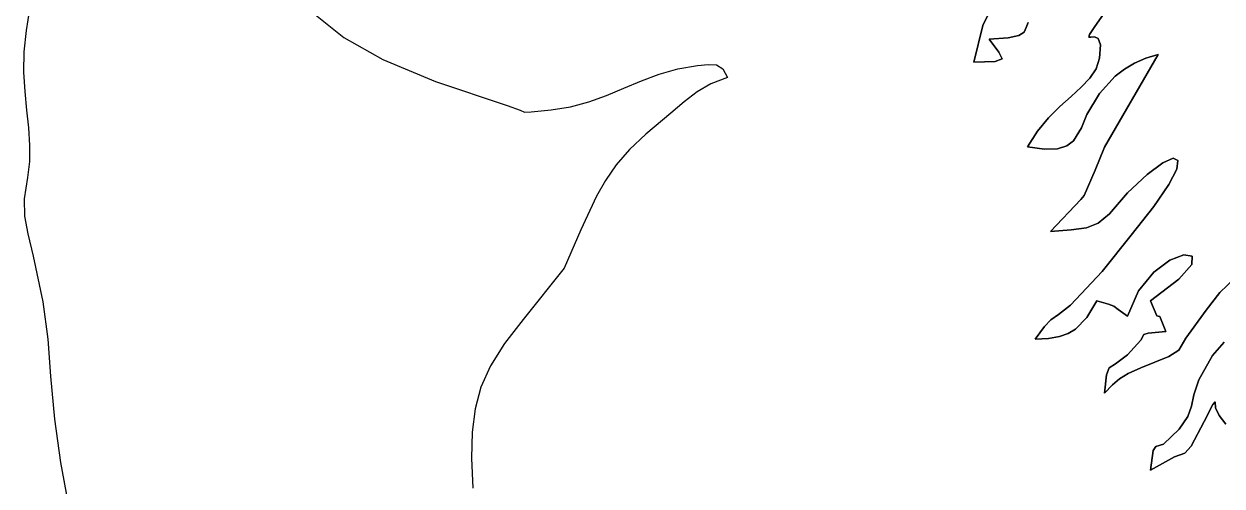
# Model space of a CAD drawing. Extents: x -7.8 to 4, y -2.2 to 5.8.
# Drawn here: x -6.3528 to -5.9795, y 4.3097 to 4.4536 of the extents above; entities that cross this region are included whole.
import ezdxf

# ---------------------------------------------------------------- set-up
doc = ezdxf.new("R2010")
doc.units = 0
doc.layers.add('LAYER_1', color=7, linetype='CONTINUOUS')

msp = doc.modelspace()

# ---------------------------------------------------------------- linework, layer by layer
at = {"layer": 'LAYER_1'}
for points in [[(-6.33896, 4.30467), (-6.34125, 4.31707), (-6.34317, 4.33048), (-6.34439, 4.34391), (-6.34527, 4.3554), (-6.34674, 4.36712), (-6.34976, 4.38128), (-6.35151, 4.38826), (-6.3525, 4.39374), (-6.35257, 4.39912), (-6.35158, 4.40578), (-6.35095, 4.41077), (-6.35093, 4.41592), (-6.3513, 4.42126), (-6.35187, 4.4268), (-6.35243, 4.43258), (-6.35277, 4.43863), (-6.3527, 4.44496), (-6.35202, 4.45162), (-6.35046, 4.46164)], [(-5.97538, 4.3746), (-5.98015, 4.37), (-5.98446, 4.3645), (-5.99076, 4.35581), (-5.99298, 4.35205), (-5.99601, 4.35001), (-6.00477, 4.34647), (-6.00873, 4.34472), (-6.01141, 4.34313), (-6.01361, 4.34125), (-6.01612, 4.33865), (-6.01553, 4.34433), (-6.01464, 4.34653), (-6.01269, 4.34779), (-6.00891, 4.35062), (-6.00478, 4.3551), (-6.00385, 4.35688), (-6.00245, 4.35734), (-5.99695, 4.35783), (-5.99887, 4.36256), (-5.99935, 4.36262), (-5.99982, 4.36267), (-6.00174, 4.36741), (-5.99292, 4.37412), (-5.98894, 4.37874), (-5.98876, 4.38128), (-5.99136, 4.38173), (-5.99571, 4.38009), (-6.00077, 4.37635), (-6.00552, 4.37053), (-6.00893, 4.36262), (-6.01183, 4.36471), (-6.0132, 4.36574), (-6.01483, 4.3664), (-6.01852, 4.36741), (-6.02158, 4.36221), (-6.02513, 4.35853), (-6.02739, 4.35724), (-6.03016, 4.3563), (-6.03355, 4.3557), (-6.03769, 4.35543), (-6.03482, 4.35941), (-6.0328, 4.36145), (-6.03048, 4.36312), (-6.0267, 4.36602), (-6.0168, 4.37649), (-6.00781, 4.38787), (-6.00073, 4.39673), (-5.99605, 4.40359), (-5.99361, 4.4084), (-5.99323, 4.41115), (-5.99474, 4.41181), (-5.99797, 4.41035), (-6.00276, 4.40675), (-6.00892, 4.40098), (-6.01459, 4.39445), (-6.01805, 4.39159), (-6.02176, 4.39015), (-6.02646, 4.38948), (-6.03289, 4.38898), (-6.02349, 4.39891), (-6.0224, 4.40024), (-6.01904, 4.40811), (-6.01606, 4.41526), (-5.99934, 4.44409), (-6.00324, 4.44295), (-6.00675, 4.44144), (-6.00992, 4.43959), (-6.01276, 4.43739), (-6.01762, 4.43201), (-6.02157, 4.42542), (-6.02326, 4.42123), (-6.02572, 4.4172), (-6.0278, 4.41569), (-6.03074, 4.41476), (-6.03476, 4.41458), (-6.04008, 4.41534), (-6.037, 4.42027), (-6.03357, 4.4244), (-6.03002, 4.42793), (-6.02654, 4.43103), (-6.02336, 4.4339), (-6.02067, 4.43673), (-6.01869, 4.43969), (-6.01763, 4.44298), (-6.01739, 4.44711), (-6.01807, 4.44906), (-6.0192, 4.44961), (-6.02033, 4.4495), (-6.021, 4.44949), (-6.02076, 4.45035), (-6.01915, 4.45283), (-6.0157, 4.4577)], [(-6.2625, 4.45684), (-6.25309, 4.44944), (-6.241, 4.44259), (-6.22459, 4.4357), (-6.20219, 4.4282), (-6.19821, 4.42675), (-6.19682, 4.42617), (-6.19469, 4.42627), (-6.18852, 4.42685), (-6.1825, 4.42777), (-6.17679, 4.42935), (-6.17126, 4.43139), (-6.16583, 4.43366), (-6.16038, 4.43594), (-6.15481, 4.43803), (-6.14903, 4.43969), (-6.14293, 4.44072), (-6.13956, 4.44103), (-6.13695, 4.44085), (-6.13498, 4.43965), (-6.13354, 4.43691), (-6.13872, 4.43501), (-6.14306, 4.43246), (-6.14707, 4.42938), (-6.15124, 4.42585), (-6.15903, 4.41926), (-6.16414, 4.41448), (-6.16826, 4.40972), (-6.17162, 4.40492), (-6.17443, 4.4), (-6.17926, 4.38949), (-6.18446, 4.37759), (-6.19719, 4.36157), (-6.2031, 4.35406), (-6.20743, 4.34715), (-6.2104, 4.34049), (-6.21222, 4.33371), (-6.21311, 4.32645), (-6.21329, 4.31835), (-6.21296, 4.30904)], [(-6.03986, 4.4541), (-6.04049, 4.45248), (-6.04117, 4.45111), (-6.04277, 4.45002), (-6.04611, 4.44926), (-6.05206, 4.44889), (-6.04907, 4.44486), (-6.04798, 4.44278), (-6.05013, 4.44196), (-6.05686, 4.4417), (-6.05405, 4.4532), (-6.05218, 4.45694)], [(-5.97828, 4.32898), (-5.98042, 4.33172), (-5.98148, 4.33411), (-5.98161, 4.33591), (-5.9823, 4.33513), (-5.98505, 4.32978), (-5.9891, 4.3221), (-5.99111, 4.31989), (-5.99427, 4.31885), (-6.00174, 4.31469), (-6.00098, 4.32077), (-6.00007, 4.32198), (-5.99777, 4.32273), (-5.99287, 4.32738), (-5.99017, 4.33137), (-5.98899, 4.33463), (-5.98822, 4.33813), (-5.98674, 4.34282), (-5.98248, 4.3504), (-5.97885, 4.35449)]]:
    msp.add_lwpolyline(points, dxfattribs=at)
at = {"layer": 'LAYER_1', "color": 7}
for points in [[(-6.0157, 4.4577), (-6.01915, 4.45283), (-6.02076, 4.45035), (-6.021, 4.44949), (-6.02033, 4.4495), (-6.0192, 4.44961), (-6.01807, 4.44906), (-6.01739, 4.44711), (-6.01763, 4.44298), (-6.01869, 4.43969), (-6.02067, 4.43673), (-6.02336, 4.4339), (-6.02654, 4.43103), (-6.03002, 4.42793), (-6.03357, 4.4244), (-6.037, 4.42027), (-6.04008, 4.41534), (-6.03476, 4.41458), (-6.03074, 4.41476), (-6.0278, 4.41569), (-6.02572, 4.4172), (-6.02326, 4.42123), (-6.02157, 4.42542), (-6.01762, 4.43201), (-6.01276, 4.43739), (-6.00992, 4.43959), (-6.00675, 4.44144), (-6.00324, 4.44295), (-5.99934, 4.44409), (-6.01606, 4.41526), (-6.01904, 4.40811), (-6.0224, 4.40024), (-6.02349, 4.39891), (-6.03289, 4.38898), (-6.02646, 4.38948), (-6.02176, 4.39015), (-6.01805, 4.39159), (-6.01459, 4.39445), (-6.00892, 4.40098), (-6.00276, 4.40675), (-5.99797, 4.41035), (-5.99474, 4.41181), (-5.99323, 4.41115), (-5.99361, 4.4084), (-5.99605, 4.40359), (-6.00073, 4.39673), (-6.00781, 4.38787), (-6.0168, 4.37649), (-6.0267, 4.36602), (-6.03048, 4.36312), (-6.0328, 4.36145), (-6.03482, 4.35941), (-6.03769, 4.35543), (-6.03355, 4.3557), (-6.03016, 4.3563), (-6.02739, 4.35724), (-6.02513, 4.35853), (-6.02158, 4.36221), (-6.01852, 4.36741), (-6.01483, 4.3664), (-6.0132, 4.36574), (-6.01183, 4.36471), (-6.00893, 4.36262), (-6.00552, 4.37053), (-6.00077, 4.37635), (-5.99571, 4.38009), (-5.99136, 4.38173), (-5.98876, 4.38128), (-5.98894, 4.37874), (-5.99292, 4.37412), (-6.00174, 4.36741), (-5.99982, 4.36267), (-5.99935, 4.36262), (-5.99887, 4.36256), (-5.99695, 4.35783), (-6.00245, 4.35734), (-6.00385, 4.35688), (-6.00478, 4.3551), (-6.00891, 4.35062), (-6.01269, 4.34779), (-6.01464, 4.34653), (-6.01553, 4.34433), (-6.01612, 4.33865), (-6.01361, 4.34125), (-6.01141, 4.34313), (-6.00873, 4.34472), (-6.00477, 4.34647), (-5.99601, 4.35001), (-5.99298, 4.35205), (-5.99076, 4.35581), (-5.98446, 4.3645), (-5.98015, 4.37), (-5.97538, 4.3746)], [(-6.05218, 4.45694), (-6.05405, 4.4532), (-6.05686, 4.4417), (-6.05013, 4.44196), (-6.04798, 4.44278), (-6.04907, 4.44486), (-6.05206, 4.44889), (-6.04611, 4.44926), (-6.04277, 4.45002), (-6.04117, 4.45111), (-6.04049, 4.45248), (-6.03986, 4.4541)], [(-5.97885, 4.35449), (-5.98248, 4.3504), (-5.98674, 4.34282), (-5.98822, 4.33813), (-5.98899, 4.33463), (-5.99017, 4.33137), (-5.99287, 4.32738), (-5.99777, 4.32273), (-6.00007, 4.32198), (-6.00098, 4.32077), (-6.00174, 4.31469), (-5.99427, 4.31885), (-5.99111, 4.31989), (-5.9891, 4.3221), (-5.98505, 4.32978), (-5.9823, 4.33513), (-5.98161, 4.33591), (-5.98148, 4.33411), (-5.98042, 4.33172), (-5.97828, 4.32898)]]:
    msp.add_lwpolyline(points, dxfattribs=at)

doc.saveas('drawing.dxf')
